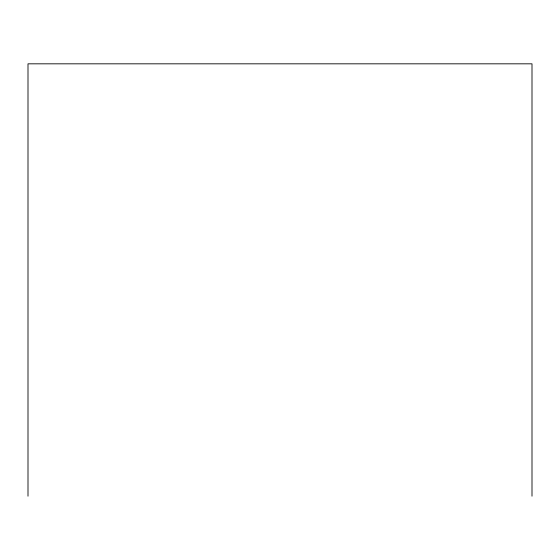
<?xml version="1.0" encoding="UTF-8"?>
<svg xmlns="http://www.w3.org/2000/svg" width="560" height="560" viewBox="0 0 560 560"><rect width="100%" height="100%" fill="white"/><g stroke="black" fill="none" stroke-linecap="round" stroke-linejoin="round"><path stroke-width="0.84" d="M532 496.174L532 63.826L28 63.826L28 496.174"/></g></svg>
